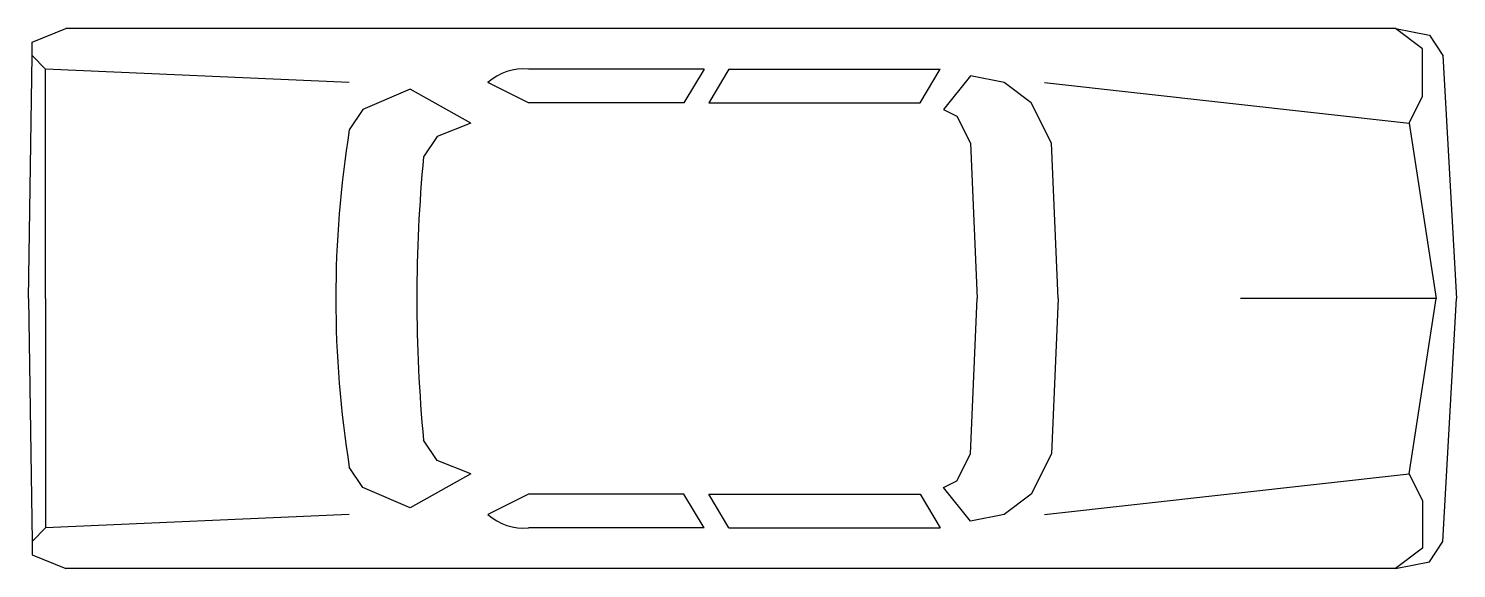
# Model space of a CAD drawing. Extents: x -3054 to 567, y 2234 to 3604.
import ezdxf

# ---------------------------------------------------------------- set-up
doc = ezdxf.new("R2010")
doc.units = 0
doc.header["$MEASUREMENT"] = 0
doc.layers.add('2D', color=7, linetype='CONTINUOUS')
doc.layers.add('INSERT', color=7, linetype='CONTINUOUS')

# ---------------------------------------------------------------- blocks, each defined once
blk = doc.blocks.new('C-2CAR05')
at = {"layer": '2D', "color": 0, "linetype": 'BYBLOCK'}
for p, q in [((-1685.8, 652.5), (-1600.2, 686.8)), ((-1685.8, 618.3), (-1685.8, 652.5)), ((1772.7, 686.8), (-1600.2, 686.8)), ((1841.2, 635.4), (1772.7, 686.8)), ((1772.7, 686.8), (1858.3, 669.7)), ((1858.3, 669.7), (1892.6, 618.3)), ((-1694.6, 1.9), (-1685.8, 618.3)), ((-1651.5, 584), (-1685.8, 618.3)), ((1841.2, 515.6), (1841.2, 635.4)), ((1892.6, 618.3), (1926.8, 1.9)), ((-1651.5, 1.9), (-1651.5, 584)), ((-881.1, 549.8), (-1651.5, 584)), ((18.6, 583.9), (-426.6, 583.9)), ((18.6, 583.9), (-32.8, 498.3)), ((81.8, 584), (30.4, 498.4)), ((81.8, 584), (617.9, 584)), ((566.5, 498.4), (617.9, 584)), ((-426.6, 498.3), (-529.3, 549.6)), ((694.1, 566.9), (625.6, 481.3)), ((779.7, 549.8), (694.1, 566.9)), ((848.2, 498.4), (779.7, 549.8)), ((882.4, 549.8), (1807, 447.1)), ((-727, 532.7), (-846.8, 481.3)), ((-572.9, 447.1), (-727, 532.7)), ((1807, 447.1), (1841.2, 515.6)), ((-846.8, 481.3), (-881.1, 430)), ((-32.8, 498.3), (-426.6, 498.3)), ((30.4, 498.4), (566.5, 498.4)), ((625.6, 481.3), (659.9, 464.2)), ((899.5, 395.7), (848.2, 498.4)), ((-572.9, 447.1), (-658.5, 412.8)), ((659.9, 464.2), (694.1, 395.7)), ((1807, 447.1), (1875.5, 1.9)), ((-658.5, 412.8), (-692.7, 361.5)), ((694.1, 395.7), (711.2, 1.9)), ((916.7, 1.9), (899.5, 395.7)), ((-1694.6, 1.9), (-1685.8, -614.4)), ((-1651.5, 1.9), (-1651.5, -580.2)), ((694.1, -391.9), (711.2, 1.9)), ((916.7, 1.9), (899.5, -391.9)), ((1875.5, 1.9), (1378.9, 1.9)), ((1807, -443.2), (1875.5, 1.9)), ((1892.6, -614.4), (1926.8, 1.9)), ((-658.5, -409), (-692.7, -357.6)), ((659.9, -460.4), (694.1, -391.9)), ((899.5, -391.9), (848.2, -494.6)), ((-846.8, -477.5), (-881.1, -426.1)), ((-572.9, -443.2), (-658.5, -409)), ((-572.9, -443.2), (-727, -528.8)), ((625.6, -477.5), (659.9, -460.4)), ((882.4, -546), (1807, -443.2)), ((1807, -443.2), (1841.2, -511.7)), ((-727, -528.8), (-846.8, -477.5)), ((-426.6, -494.4), (-529.3, -545.8)), ((-32.8, -494.4), (-426.6, -494.4)), ((18.6, -580), (-32.8, -494.4)), ((30.4, -494.6), (566.5, -494.6)), ((81.8, -580.2), (30.4, -494.6)), ((566.5, -494.6), (617.9, -580.2)), ((694.1, -563.1), (625.6, -477.5)), ((848.2, -494.6), (779.7, -546)), ((1841.2, -511.7), (1841.2, -631.6)), ((-881.1, -546), (-1651.5, -580.2)), ((779.7, -546), (694.1, -563.1)), ((-1651.5, -580.2), (-1685.8, -614.4)), ((-1685.8, -614.4), (-1685.8, -648.7)), ((18.6, -580), (-426.6, -580)), ((81.8, -580.2), (617.9, -580.2)), ((1858.3, -665.8), (1892.6, -614.4)), ((-1685.8, -648.7), (-1600.2, -682.9)), ((1841.2, -631.6), (1772.7, -682.9)), ((1772.7, -682.9), (-1600.2, -682.9)), ((1772.7, -682.9), (1858.3, -665.8))]:
    blk.add_line(p, q, dxfattribs=at)
for centre, radius, start, end in [((-438.7, 449), 135.4, 84.8716, 131.9983), ((1777, 1.9), 2692.3, 170.8522, 189.1478), ((3074, 1.9), 3783.8, 174.5474, 185.4526), ((-438.7, -445.1), 135.4, 228.0017, 275.1284)]:
    blk.add_arc(centre, radius, start, end, dxfattribs=at)

msp = doc.modelspace()

# ---------------------------------------------------------------- block references
at = {"layer": 'INSERT'}
msp.add_blockref('C-2CAR05', (-1359.7, 2916.8), dxfattribs=at)

doc.saveas('drawing.dxf')
